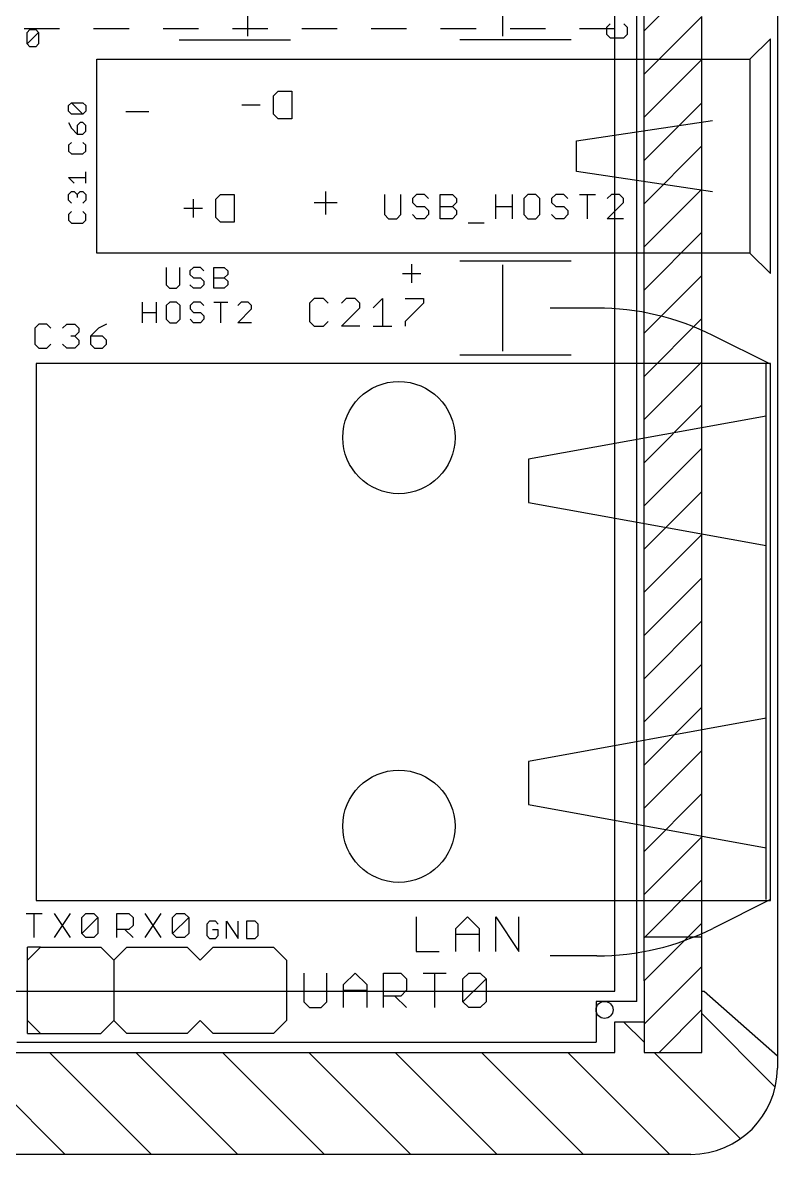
# Model space of a CAD drawing. Extents: x -30 to 120, y 40 to 106.
# Drawn here: x 97.65 to 119.84, y 40.01 to 73.29 of the extents above; entities that cross this region are included whole.
import ezdxf

# ---------------------------------------------------------------- set-up
doc = ezdxf.new("R2010")
doc.units = 0
for name, color, linetype in [('20', 251, 'CONTINUOUS'), ('21', 1, 'CONTINUOUS'), ('25', 134, 'CONTINUOUS'), ('48', 214, 'CONTINUOUS')]:
    doc.layers.add(name, color=color, linetype=linetype)

msp = doc.modelspace()

# ---------------------------------------------------------------- linework, layer by layer
at = {"layer": '20'}
for p, q in [((115.71, 44.507), (115.71, 101.717)), ((115.71, 44.507), (114.51, 44.507)), ((114.51, 44.507), (114.51, 43.307)), ((97.48, 43.307), (114.51, 43.307))]:
    msp.add_line(p, q, dxfattribs=at)
for centre, radius in [((108.712, 61.087), 1.65), ((108.712, 49.657), 1.65), ((114.76, 44.257), 0.25)]:
    msp.add_circle(centre, radius, dxfattribs=at)
at = {"layer": '21'}
for p, q in [((104.267, 72.898), (104.267, 75.438)), ((111.76, 75.438), (111.76, 72.898)), ((102.249, 72.785), (105.523, 72.785)), ((113.778, 72.785), (110.504, 72.785)), ((119.634, 72.813), (119.034, 72.213)), ((119.634, 65.913), (119.634, 72.813)), ((99.834, 66.513), (99.834, 72.213)), ((99.834, 72.213), (119.034, 72.213)), ((119.034, 72.213), (119.034, 66.513)), ((105.0241, 71.1405), (105.1597, 71.2761)), ((105.1597, 71.2761), (105.5664, 71.2761)), ((105.5664, 71.2761), (105.5664, 70.4626)), ((105.0241, 70.5982), (105.0241, 71.1405)), ((101.359, 70.6684), (100.6811, 70.6684)), ((104.6309, 70.8693), (104.0886, 70.8693)), ((105.1597, 70.4626), (105.0241, 70.5982)), ((105.5664, 70.4626), (105.1597, 70.4626)), ((113.934, 69.813), (117.934, 70.413)), ((113.934, 68.913), (113.934, 69.813)), ((117.934, 68.313), (113.934, 68.913)), ((103.3271, 68.1005), (103.4627, 68.2361)), ((103.4627, 68.2361), (103.8694, 68.2361)), ((103.8694, 68.2361), (103.8694, 67.4226)), ((106.5574, 68.3294), (106.5574, 67.6515)), ((102.6628, 68.1005), (102.6628, 67.5582)), ((103.3271, 67.5582), (103.3271, 68.1005)), ((106.8964, 67.9904), (106.2185, 67.9904)), ((102.9339, 67.8293), (102.3916, 67.8293)), ((103.4627, 67.4226), (103.3271, 67.5582)), ((103.8694, 67.4226), (103.4627, 67.4226)), ((119.034, 66.513), (99.834, 66.513)), ((113.778, 66.28), (110.504, 66.28)), ((119.034, 66.513), (119.634, 65.913)), ((111.76, 66.167), (111.76, 63.627)), ((114.5332, 64.897), (113.157, 64.897)), ((119.634, 63.246), (117.941, 64.0925)), ((119.634, 63.2714), (98.044, 63.2714)), ((98.044, 63.2714), (98.044, 47.4726)), ((113.778, 63.514), (110.504, 63.514)), ((119.507, 52.832), (119.507, 63.246)), ((119.634, 63.246), (119.634, 63.2714)), ((119.634, 47.498), (119.634, 63.246)), ((119.507, 61.722), (112.522, 60.452)), ((112.522, 60.452), (112.522, 59.182)), ((112.522, 59.182), (119.507, 57.912)), ((119.507, 52.832), (112.522, 51.562)), ((119.507, 49.022), (119.507, 52.832)), ((112.522, 51.562), (112.522, 50.292)), ((112.522, 50.292), (119.507, 49.022)), ((119.507, 47.498), (119.507, 49.022)), ((98.044, 47.4726), (119.634, 47.4726)), ((119.634, 47.498), (117.941, 46.6515)), ((119.634, 47.4726), (119.634, 47.498)), ((97.79, 45.72), (98.171, 46.101)), ((97.79, 45.72), (97.79, 46.101)), ((98.171, 46.101), (97.79, 46.101)), ((98.171, 46.101), (99.949, 46.101)), ((99.949, 46.101), (100.33, 45.72)), ((100.33, 45.72), (100.711, 46.101)), ((100.711, 46.101), (102.489, 46.101)), ((102.87, 45.72), (102.489, 46.101)), ((102.87, 45.72), (103.251, 46.101)), ((103.251, 46.101), (105.029, 46.101)), ((105.41, 45.72), (105.029, 46.101)), ((97.79, 43.942), (97.79, 45.72)), ((100.33, 45.72), (100.33, 43.942)), ((105.41, 45.72), (105.41, 43.942)), ((114.5332, 45.847), (113.157, 45.847)), ((97.79, 43.942), (98.171, 43.561)), ((97.79, 43.561), (97.79, 43.942)), ((100.33, 43.942), (99.949, 43.561)), ((100.33, 43.942), (100.711, 43.561)), ((102.87, 43.942), (102.489, 43.561)), ((102.87, 43.942), (103.251, 43.561)), ((105.029, 43.561), (105.41, 43.942)), ((97.79, 43.561), (98.171, 43.561)), ((98.171, 43.561), (99.949, 43.561)), ((102.489, 43.561), (100.711, 43.561)), ((105.029, 43.561), (103.251, 43.561))]:
    msp.add_line(p, q, dxfattribs=at)
for centre, start, end in [((114.5332, 57.277), 63.4344, 89.9997), ((114.5332, 53.467), 270.0003, 296.5656)]:
    msp.add_arc(centre, 7.62, start, end, dxfattribs=at)
at = {"layer": '25'}
for p, q in [((114.9219, 73.2539), (114.8202, 73.1523)), ((115.4303, 73.1523), (115.3286, 73.2539)), ((97.7768, 73.0042), (97.8615, 73.0889)), ((97.7768, 72.6652), (97.7768, 73.0042)), ((97.7768, 72.6652), (98.1158, 73.0042)), ((97.8615, 73.0889), (98.031, 73.0889)), ((98.031, 73.0889), (98.1158, 73.0042)), ((98.1158, 73.0042), (98.1158, 72.6652)), ((114.8202, 73.1523), (114.8202, 72.9489)), ((114.8202, 72.9489), (114.9219, 72.8472)), ((115.3286, 72.8472), (115.4303, 72.9489)), ((115.4303, 72.9489), (115.4303, 73.1523)), ((97.8615, 72.5805), (97.7768, 72.6652)), ((98.031, 72.5805), (97.8615, 72.5805)), ((98.1158, 72.6652), (98.031, 72.5805)), ((114.9219, 72.8472), (115.3286, 72.8472)), ((98.9961, 70.853), (99.0808, 70.9378)), ((99.0808, 70.9378), (99.4198, 70.9378)), ((99.4198, 70.5988), (99.0808, 70.9378)), ((99.4198, 70.9378), (99.5045, 70.853)), ((98.9961, 70.6835), (98.9961, 70.853)), ((99.0808, 70.5988), (98.9961, 70.6835)), ((99.4198, 70.5988), (99.0808, 70.5988)), ((99.5045, 70.6835), (99.4198, 70.5988)), ((99.5045, 70.853), (99.5045, 70.6835)), ((98.9961, 70.3531), (99.0808, 70.1836)), ((99.335, 70.3531), (99.2503, 70.2683)), ((99.2503, 70.2683), (99.2503, 70.0141)), ((99.4198, 70.3531), (99.335, 70.3531)), ((99.5045, 70.2683), (99.4198, 70.3531)), ((99.5045, 70.0988), (99.5045, 70.2683)), ((99.0808, 70.1836), (99.2503, 70.0141)), ((99.2503, 70.0141), (99.4198, 70.0141)), ((99.4198, 70.0141), (99.5045, 70.0988)), ((99.0808, 69.7684), (98.9961, 69.6836)), ((98.9961, 69.6836), (98.9961, 69.5141)), ((99.5045, 69.6836), (99.4198, 69.7684)), ((99.5045, 69.5141), (99.5045, 69.6836)), ((98.9961, 69.5141), (99.0808, 69.4294)), ((99.0808, 69.4294), (99.4198, 69.4294)), ((99.4198, 69.4294), (99.5045, 69.5141)), ((99.5045, 68.5668), (99.5045, 68.9058)), ((99.1655, 68.5668), (98.9961, 68.7363)), ((98.9961, 68.7363), (99.5045, 68.7363)), ((98.9961, 68.2363), (99.0808, 68.3211)), ((98.9961, 68.0668), (98.9961, 68.2363)), ((99.0808, 68.3211), (99.1655, 68.3211)), ((99.1655, 68.3211), (99.2503, 68.2363)), ((99.2503, 68.2363), (99.335, 68.3211)), ((99.2503, 68.2363), (99.2503, 68.1516)), ((99.335, 68.3211), (99.4198, 68.3211)), ((99.4198, 68.3211), (99.5045, 68.2363)), ((99.5045, 68.2363), (99.5045, 68.0668)), ((108.2917, 68.2377), (108.2917, 67.6445)), ((108.7662, 67.6445), (108.7662, 68.2377)), ((109.2289, 68.2377), (109.1103, 68.1191)), ((109.4662, 68.2377), (109.2289, 68.2377)), ((109.5848, 68.1191), (109.4662, 68.2377)), ((109.9288, 67.5259), (109.9288, 68.2377)), ((109.9288, 68.2377), (110.2847, 68.2377)), ((110.2847, 68.2377), (110.4034, 68.1191)), ((111.566, 67.5259), (111.566, 68.2377)), ((112.0405, 68.2377), (112.0405, 67.5259)), ((112.5032, 68.2377), (112.3846, 68.1191)), ((112.7405, 68.2377), (112.5032, 68.2377)), ((112.8591, 68.1191), (112.7405, 68.2377)), ((113.3218, 68.2377), (113.2032, 68.1191)), ((113.5591, 68.2377), (113.3218, 68.2377)), ((113.6777, 68.1191), (113.5591, 68.2377)), ((114.0217, 68.2377), (114.4963, 68.2377)), ((114.259, 67.5259), (114.259, 68.2377)), ((114.9589, 68.2377), (114.8403, 68.1191)), ((115.1962, 68.2377), (114.9589, 68.2377)), ((115.3148, 68.1191), (115.1962, 68.2377)), ((99.0808, 67.9821), (98.9961, 68.0668)), ((99.5045, 68.0668), (99.4198, 67.9821)), ((109.1103, 68.1191), (109.1103, 68.0004)), ((109.1103, 68.0004), (109.2289, 67.8818)), ((110.4034, 68.0004), (110.2847, 67.8818)), ((110.4034, 68.1191), (110.4034, 68.0004)), ((112.3846, 68.1191), (112.3846, 67.6445)), ((112.8591, 67.6445), (112.8591, 68.1191)), ((113.2032, 68.1191), (113.2032, 68.0004)), ((113.2032, 68.0004), (113.3218, 67.8818)), ((114.8403, 67.5259), (115.3148, 68.0004)), ((115.3148, 68.0004), (115.3148, 68.1191)), ((99.0808, 67.7364), (98.9961, 67.6516)), ((98.9961, 67.6516), (98.9961, 67.4821)), ((99.5045, 67.6516), (99.4198, 67.7364)), ((99.5045, 67.4821), (99.5045, 67.6516)), ((108.2917, 67.6445), (108.4103, 67.5259)), ((108.6476, 67.5259), (108.7662, 67.6445)), ((109.2289, 67.5259), (109.1103, 67.6445)), ((109.2289, 67.8818), (109.4662, 67.8818)), ((109.4662, 67.8818), (109.5848, 67.7632)), ((109.5848, 67.6445), (109.4662, 67.5259)), ((109.5848, 67.7632), (109.5848, 67.6445)), ((109.9288, 67.8818), (110.2847, 67.8818)), ((110.2847, 67.8818), (110.4034, 67.7632)), ((110.4034, 67.6445), (110.2847, 67.5259)), ((110.4034, 67.7632), (110.4034, 67.6445)), ((111.566, 67.8818), (112.0405, 67.8818)), ((112.3846, 67.6445), (112.5032, 67.5259)), ((112.7405, 67.5259), (112.8591, 67.6445)), ((113.3218, 67.5259), (113.2032, 67.6445)), ((113.3218, 67.8818), (113.5591, 67.8818)), ((113.5591, 67.8818), (113.6777, 67.7632)), ((113.6777, 67.6445), (113.5591, 67.5259)), ((113.6777, 67.7632), (113.6777, 67.6445)), ((98.9961, 67.4821), (99.0808, 67.3974)), ((99.0808, 67.3974), (99.4198, 67.3974)), ((99.4198, 67.3974), (99.5045, 67.4821)), ((108.4103, 67.5259), (108.6476, 67.5259)), ((109.4662, 67.5259), (109.2289, 67.5259)), ((110.2847, 67.5259), (109.9288, 67.5259)), ((110.7474, 67.4073), (111.222, 67.4073)), ((112.5032, 67.5259), (112.7405, 67.5259)), ((113.5591, 67.5259), (113.3218, 67.5259)), ((115.3148, 67.5259), (114.8403, 67.5259)), ((101.8667, 66.0913), (101.8667, 65.5829)), ((102.2734, 65.5829), (102.2734, 66.0913)), ((102.67, 66.0913), (102.5683, 65.9896)), ((102.5683, 65.9896), (102.5683, 65.8879)), ((102.8734, 66.0913), (102.67, 66.0913)), ((102.9751, 65.9896), (102.8734, 66.0913)), ((103.27, 65.4812), (103.27, 66.0913)), ((103.27, 66.0913), (103.575, 66.0913)), ((103.575, 66.0913), (103.6767, 65.9896)), ((103.6767, 65.9896), (103.6767, 65.8879)), ((108.8136, 65.9133), (109.3559, 65.9133)), ((109.0848, 66.1845), (109.0848, 65.6422)), ((101.8667, 65.5829), (101.9684, 65.4812)), ((102.1718, 65.4812), (102.2734, 65.5829)), ((102.5683, 65.8879), (102.67, 65.7863)), ((102.67, 65.4812), (102.5683, 65.5829)), ((102.67, 65.7863), (102.8734, 65.7863)), ((102.8734, 65.7863), (102.9751, 65.6846)), ((102.9751, 65.5829), (102.8734, 65.4812)), ((102.9751, 65.6846), (102.9751, 65.5829)), ((103.27, 65.7863), (103.575, 65.7863)), ((103.6767, 65.8879), (103.575, 65.7863)), ((103.575, 65.7863), (103.6767, 65.6846)), ((103.6767, 65.5829), (103.575, 65.4812)), ((103.6767, 65.6846), (103.6767, 65.5829)), ((101.9684, 65.4812), (102.1718, 65.4812)), ((102.8734, 65.4812), (102.67, 65.4812)), ((103.575, 65.4812), (103.27, 65.4812)), ((101.1682, 64.4652), (101.1682, 65.0753)), ((101.5749, 65.0753), (101.5749, 64.4652)), ((101.9715, 65.0753), (101.8698, 64.9736)), ((101.8698, 64.9736), (101.8698, 64.5669)), ((102.1749, 65.0753), (101.9715, 65.0753)), ((102.2766, 64.9736), (102.1749, 65.0753)), ((102.2766, 64.5669), (102.2766, 64.9736)), ((102.6732, 65.0753), (102.5715, 64.9736)), ((102.5715, 64.9736), (102.5715, 64.8719)), ((102.8765, 65.0753), (102.6732, 65.0753)), ((102.9782, 64.9736), (102.8765, 65.0753)), ((103.2731, 65.0753), (103.6799, 65.0753)), ((103.4765, 64.4652), (103.4765, 65.0753)), ((104.0764, 65.0753), (103.9748, 64.9736)), ((104.2798, 65.0753), (104.0764, 65.0753)), ((104.3815, 64.9736), (104.2798, 65.0753)), ((104.3815, 64.8719), (104.3815, 64.9736)), ((106.2231, 65.1771), (106.0875, 65.0415)), ((106.0875, 65.0415), (106.0875, 64.4992)), ((106.4943, 65.1771), (106.2231, 65.1771)), ((106.6299, 65.0415), (106.4943, 65.1771)), ((107.1586, 65.1771), (107.023, 65.0415)), ((107.023, 64.3636), (107.5654, 64.9059)), ((107.4298, 65.1771), (107.1586, 65.1771)), ((107.5654, 65.0415), (107.4298, 65.1771)), ((107.5654, 64.9059), (107.5654, 65.0415)), ((107.9586, 64.9059), (108.2297, 65.1771)), ((108.2297, 65.1771), (108.2297, 64.3636)), ((108.8941, 65.1771), (109.4364, 65.1771)), ((109.4364, 65.0415), (108.8941, 64.4992)), ((109.4364, 65.1771), (109.4364, 65.0415)), ((101.1682, 64.7703), (101.5749, 64.7703)), ((102.5715, 64.8719), (102.6732, 64.7703)), ((102.6732, 64.7703), (102.8765, 64.7703)), ((102.8765, 64.7703), (102.9782, 64.6686)), ((102.9782, 64.6686), (102.9782, 64.5669)), ((103.9748, 64.4652), (104.3815, 64.8719)), ((98.1245, 64.4277), (98.0059, 64.3091)), ((98.0059, 64.3091), (98.0059, 63.8345)), ((98.3618, 64.4277), (98.1245, 64.4277)), ((98.4804, 64.3091), (98.3618, 64.4277)), ((98.8245, 64.3091), (98.9431, 64.4277)), ((98.9431, 64.4277), (99.1804, 64.4277)), ((99.1804, 64.4277), (99.299, 64.3091)), ((99.299, 64.3091), (99.299, 64.1904)), ((99.8803, 64.3091), (99.6431, 64.0718)), ((100.1176, 64.4277), (99.8803, 64.3091)), ((101.8698, 64.5669), (101.9715, 64.4652)), ((101.9715, 64.4652), (102.1749, 64.4652)), ((102.1749, 64.4652), (102.2766, 64.5669)), ((102.6732, 64.4652), (102.5715, 64.5669)), ((102.8765, 64.4652), (102.6732, 64.4652)), ((102.9782, 64.5669), (102.8765, 64.4652)), ((104.3815, 64.4652), (103.9748, 64.4652)), ((106.0875, 64.4992), (106.2231, 64.3636)), ((106.2231, 64.3636), (106.4943, 64.3636)), ((106.4943, 64.3636), (106.6299, 64.4992)), ((107.5654, 64.3636), (107.023, 64.3636)), ((107.9586, 64.3636), (108.5009, 64.3636)), ((108.8941, 64.4992), (108.8941, 64.3636)), ((99.1804, 64.0718), (99.0617, 64.0718)), ((99.299, 64.1904), (99.1804, 64.0718)), ((99.1804, 64.0718), (99.299, 63.9532)), ((99.299, 63.9532), (99.299, 63.8345)), ((99.6431, 64.0718), (99.6431, 63.8345)), ((99.999, 64.0718), (99.6431, 64.0718)), ((100.1176, 63.9532), (99.999, 64.0718)), ((100.1176, 63.8345), (100.1176, 63.9532)), ((98.0059, 63.8345), (98.1245, 63.7159)), ((98.1245, 63.7159), (98.3618, 63.7159)), ((98.3618, 63.7159), (98.4804, 63.8345)), ((98.9431, 63.7159), (98.8245, 63.8345)), ((99.1804, 63.7159), (98.9431, 63.7159)), ((99.299, 63.8345), (99.1804, 63.7159)), ((99.6431, 63.8345), (99.7617, 63.7159)), ((99.7617, 63.7159), (99.999, 63.7159)), ((99.999, 63.7159), (100.1176, 63.8345)), ((97.7519, 47.0922), (98.2264, 47.0922)), ((97.9892, 46.3804), (97.9892, 47.0922)), ((98.5705, 47.0922), (99.045, 46.3804)), ((99.045, 47.0922), (98.5705, 46.3804)), ((99.3891, 46.9736), (99.5077, 47.0922)), ((99.3891, 46.499), (99.3891, 46.9736)), ((99.3891, 46.499), (99.8636, 46.9736)), ((99.5077, 47.0922), (99.745, 47.0922)), ((99.745, 47.0922), (99.8636, 46.9736)), ((99.8636, 46.9736), (99.8636, 46.499)), ((100.4189, 46.3804), (100.4189, 47.0922)), ((100.4189, 47.0922), (100.7748, 47.0922)), ((100.7748, 47.0922), (100.8934, 46.9736)), ((100.8934, 46.9736), (100.8934, 46.7363)), ((101.2375, 47.0922), (101.712, 46.3804)), ((101.712, 47.0922), (101.2375, 46.3804)), ((102.0561, 46.9736), (102.1747, 47.0922)), ((102.0561, 46.499), (102.0561, 46.9736)), ((102.0561, 46.499), (102.5306, 46.9736)), ((102.1747, 47.0922), (102.412, 47.0922)), ((102.412, 47.0922), (102.5306, 46.9736)), ((102.5306, 46.9736), (102.5306, 46.499)), ((109.22, 46.9909), (109.22, 45.974)), ((110.3894, 46.6519), (110.7284, 46.9909)), ((110.7284, 46.9909), (111.0673, 46.6519)), ((111.5588, 45.974), (111.5588, 46.9909)), ((111.5588, 46.9909), (112.2367, 45.974)), ((112.2367, 45.974), (112.2367, 46.9909)), ((100.7748, 46.6177), (100.4189, 46.6177)), ((100.6562, 46.6177), (100.8934, 46.3804)), ((100.8934, 46.7363), (100.7748, 46.6177)), ((103.1452, 46.8634), (103.0605, 46.7787)), ((103.0605, 46.7787), (103.0605, 46.4397)), ((103.3147, 46.8634), (103.1452, 46.8634)), ((103.3995, 46.6092), (103.23, 46.6092)), ((103.3995, 46.7787), (103.3147, 46.8634)), ((103.3995, 46.4397), (103.3995, 46.6092)), ((103.6452, 46.355), (103.6452, 46.8634)), ((103.6452, 46.8634), (103.9842, 46.355)), ((103.9842, 46.355), (103.9842, 46.8634)), ((104.2299, 46.8634), (104.2299, 46.355)), ((104.4841, 46.8634), (104.2299, 46.8634)), ((104.5689, 46.7787), (104.4841, 46.8634)), ((104.5689, 46.4397), (104.5689, 46.7787)), ((110.3894, 45.974), (110.3894, 46.6519)), ((111.0673, 46.6519), (111.0673, 45.974)), ((99.5077, 46.3804), (99.3891, 46.499)), ((99.745, 46.3804), (99.5077, 46.3804)), ((99.8636, 46.499), (99.745, 46.3804)), ((102.1747, 46.3804), (102.0561, 46.499)), ((102.412, 46.3804), (102.1747, 46.3804)), ((102.5306, 46.499), (102.412, 46.3804)), ((103.0605, 46.4397), (103.1452, 46.355)), ((103.1452, 46.355), (103.3147, 46.355)), ((103.3147, 46.355), (103.3995, 46.4397)), ((104.2299, 46.355), (104.4841, 46.355)), ((104.4841, 46.355), (104.5689, 46.4397)), ((110.3894, 46.4824), (111.0673, 46.4824)), ((109.22, 45.974), (109.8979, 45.974)), ((105.918, 45.3399), (105.918, 44.4925)), ((106.5959, 44.4925), (106.5959, 45.3399)), ((107.0874, 45.0009), (107.4264, 45.3399)), ((107.4264, 45.3399), (107.7653, 45.0009)), ((108.2568, 44.323), (108.2568, 45.3399)), ((108.2568, 45.3399), (108.7652, 45.3399)), ((108.7652, 45.3399), (108.9347, 45.1704)), ((109.4262, 45.3399), (110.1041, 45.3399)), ((109.7651, 44.323), (109.7651, 45.3399)), ((110.5956, 45.1704), (110.7651, 45.3399)), ((110.7651, 45.3399), (111.104, 45.3399)), ((111.104, 45.3399), (111.2735, 45.1704)), ((107.0874, 44.323), (107.0874, 45.0009)), ((107.7653, 45.0009), (107.7653, 44.323)), ((108.9347, 45.1704), (108.9347, 44.8314)), ((110.5956, 44.4925), (110.5956, 45.1704)), ((110.5956, 44.4925), (111.2735, 45.1704)), ((111.2735, 45.1704), (111.2735, 44.4925)), ((107.0874, 44.8314), (107.7653, 44.8314)), ((108.7652, 44.662), (108.2568, 44.662)), ((108.5958, 44.662), (108.9347, 44.323)), ((108.9347, 44.8314), (108.7652, 44.662)), ((105.918, 44.4925), (106.0875, 44.323)), ((106.0875, 44.323), (106.4264, 44.323)), ((106.4264, 44.323), (106.5959, 44.4925)), ((110.7651, 44.323), (110.5956, 44.4925)), ((111.104, 44.323), (110.7651, 44.323)), ((111.2735, 44.4925), (111.104, 44.323))]:
    msp.add_line(p, q, dxfattribs=at)
at = {"layer": '48'}
for p, q in [((119.84, 103.322), (119.84, 42.902)), ((115.06, 44.807), (115.06, 101.417)), ((117.62, 74.747), (115.92, 73.047)), ((115.92, 73.047), (115.92, 74.317)), ((117.62, 73.477), (115.92, 71.777)), ((117.62, 72.207), (117.62, 73.477)), ((97.6956, 73.117), (98.7361, 73.117)), ((99.7361, 73.117), (100.7766, 73.117)), ((101.7766, 73.117), (102.8171, 73.117)), ((103.8171, 73.117), (104.8576, 73.117)), ((105.8576, 73.117), (106.8981, 73.117)), ((107.8981, 73.117), (108.9385, 73.117)), ((109.9385, 73.117), (110.979, 73.117)), ((111.979, 73.117), (113.0195, 73.117)), ((114.0195, 73.117), (115.06, 73.117)), ((115.92, 71.777), (115.92, 73.047)), ((117.62, 72.207), (115.92, 70.507)), ((117.62, 70.937), (117.62, 72.207)), ((115.92, 70.507), (115.92, 71.777)), ((117.62, 70.937), (115.92, 69.237)), ((117.62, 69.667), (117.62, 70.937)), ((115.92, 69.237), (115.92, 70.507)), ((117.62, 69.667), (115.92, 67.967)), ((117.62, 68.397), (117.62, 69.667)), ((115.92, 67.967), (115.92, 69.237)), ((117.62, 68.397), (115.92, 66.697)), ((117.62, 67.127), (117.62, 68.397)), ((115.92, 66.697), (115.92, 67.967)), ((117.62, 67.127), (115.92, 65.427)), ((117.62, 65.857), (117.62, 67.127)), ((115.92, 65.427), (115.92, 66.697)), ((117.62, 65.857), (115.92, 64.157)), ((117.62, 64.587), (117.62, 65.857)), ((115.92, 64.157), (115.92, 65.427)), ((117.62, 64.587), (115.92, 62.887)), ((117.62, 63.317), (117.62, 64.587)), ((115.92, 62.887), (115.92, 64.157)), ((117.62, 63.317), (115.92, 61.617)), ((117.62, 62.047), (117.62, 63.317)), ((115.92, 61.617), (115.92, 62.887)), ((117.62, 62.047), (115.92, 60.347)), ((117.62, 60.777), (117.62, 62.047)), ((115.92, 60.347), (115.92, 61.617)), ((117.62, 60.777), (115.92, 59.077)), ((117.62, 59.507), (117.62, 60.777)), ((115.92, 59.077), (115.92, 60.347)), ((117.62, 59.507), (115.92, 57.807)), ((117.62, 58.237), (117.62, 59.507)), ((115.92, 57.807), (115.92, 59.077)), ((117.62, 58.237), (115.92, 56.537)), ((117.62, 56.967), (117.62, 58.237)), ((115.92, 56.537), (115.92, 57.807)), ((117.62, 56.967), (115.92, 55.267)), ((117.62, 55.697), (117.62, 56.967)), ((115.92, 55.267), (115.92, 56.537)), ((117.62, 55.697), (115.92, 53.997)), ((117.62, 54.427), (117.62, 55.697)), ((115.92, 53.997), (115.92, 55.267)), ((117.62, 54.427), (115.92, 52.727)), ((117.62, 53.157), (117.62, 54.427)), ((115.92, 52.727), (115.92, 53.997)), ((117.62, 53.157), (115.92, 51.457)), ((117.62, 51.887), (117.62, 53.157)), ((115.92, 51.457), (115.92, 52.727)), ((117.62, 51.887), (115.92, 50.187)), ((117.62, 50.617), (117.62, 51.887)), ((115.92, 50.187), (115.92, 51.457)), ((117.62, 50.617), (115.92, 48.917)), ((117.62, 49.347), (117.62, 50.617)), ((115.92, 48.917), (115.92, 50.187)), ((117.62, 49.347), (115.92, 47.647)), ((117.62, 48.077), (117.62, 49.347)), ((115.92, 47.647), (115.92, 48.917)), ((117.62, 48.077), (115.92, 46.377)), ((117.62, 46.807), (117.62, 48.077)), ((115.92, 46.407), (115.92, 47.647)), ((117.62, 46.807), (115.92, 45.107)), ((117.62, 46.407), (117.62, 46.807)), ((115.92, 46.377), (115.92, 46.407)), ((115.92, 46.407), (117.62, 46.407)), ((115.92, 45.107), (115.92, 46.377)), ((117.62, 45.537), (117.62, 46.407)), ((117.62, 45.537), (115.92, 43.837)), ((117.62, 44.807), (117.62, 45.537)), ((115.92, 45.107), (115.92, 43.907)), ((32.4, 44.807), (115.06, 44.807)), ((117.62, 44.267), (117.62, 44.807)), ((117.62, 44.807), (117.69, 44.807)), ((117.69, 44.807), (119.84, 42.902)), ((117.62, 44.267), (116.36, 43.007)), ((117.62, 43.007), (117.62, 44.267)), ((117.62, 44.147), (119.77, 41.997)), ((115.06, 43.007), (115.06, 43.907)), ((115.06, 43.907), (115.92, 43.907)), ((115.32, 43.907), (115.92, 43.307)), ((115.92, 43.907), (115.92, 43.837)), ((115.92, 43.837), (115.92, 43.007)), ((95.9, 43.007), (98.44, 43.007)), ((95.9, 43.007), (98.9, 40.007)), ((98.44, 43.007), (100.98, 43.007)), ((98.44, 43.007), (101.44, 40.007)), ((100.98, 43.007), (103.52, 43.007)), ((100.98, 43.007), (103.98, 40.007)), ((103.52, 43.007), (106.06, 43.007)), ((103.52, 43.007), (106.52, 40.007)), ((106.06, 43.007), (108.6, 43.007)), ((106.06, 43.007), (109.06, 40.007)), ((108.6, 43.007), (111.14, 43.007)), ((108.6, 43.007), (111.6, 40.007)), ((111.14, 43.007), (113.68, 43.007)), ((111.14, 43.007), (114.14, 40.007)), ((113.68, 43.007), (115.06, 43.007)), ((113.68, 43.007), (116.68, 40.007)), ((115.92, 43.007), (117.62, 43.007)), ((116.22, 43.007), (118.75, 40.477)), ((119.84, 42.902), (119.84, 42.547)), ((98.9, 40.007), (96.36, 40.007)), ((101.44, 40.007), (98.9, 40.007)), ((103.98, 40.007), (101.44, 40.007)), ((106.52, 40.007), (103.98, 40.007)), ((109.06, 40.007), (106.52, 40.007)), ((111.6, 40.007), (109.06, 40.007)), ((114.14, 40.007), (111.6, 40.007)), ((116.68, 40.007), (114.14, 40.007)), ((117.3, 40.007), (116.68, 40.007))]:
    msp.add_line(p, q, dxfattribs=at)
msp.add_arc((117.3, 42.547), 2.54, 270, 0, dxfattribs=at)

doc.saveas('drawing.dxf')
